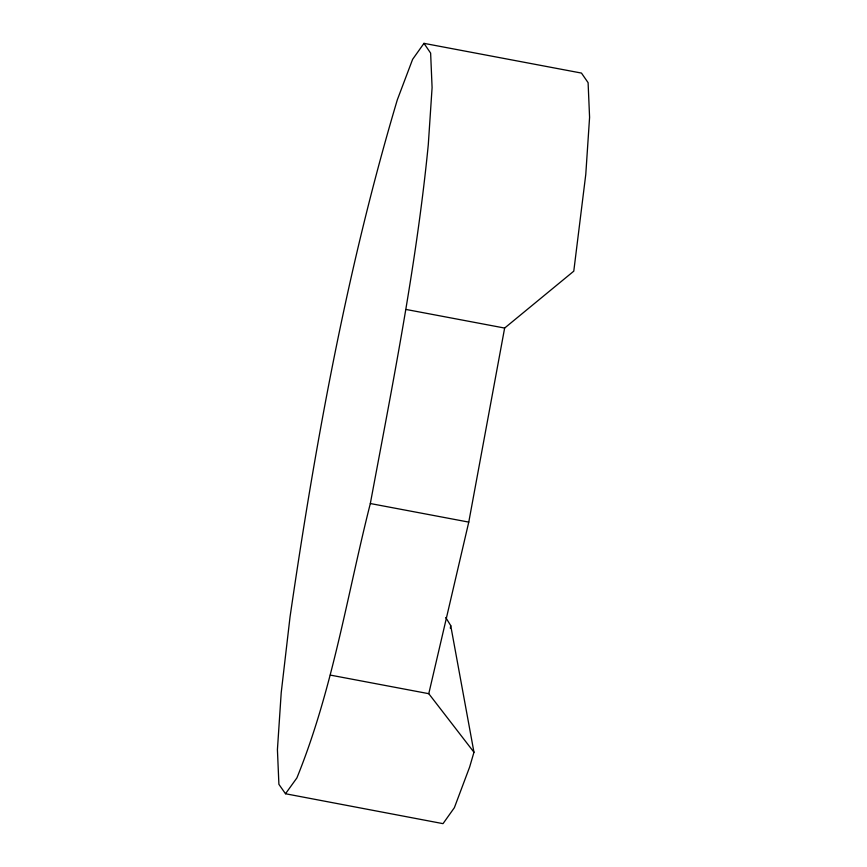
<?xml version="1.0" encoding="UTF-8"?>
<svg xmlns="http://www.w3.org/2000/svg" width="867" height="867" viewBox="0 0 867 867"><rect width="100%" height="100%" fill="white"/><g stroke="black" fill="none" stroke-linecap="round" stroke-linejoin="round"><path stroke-width="1.3" d="M285.503 793.749L296.882 777.937C332.69 689.872 347.114 595.239 370.328 503.532C392.545 384.406 416.453 265.4 428.287 144.67L432.091 87.61L430.628 53.104L423.974 43.35L581.464 73.077L588.097 82.658L589.582 117.327L585.778 174.397L573.781 271.165L504.637 328.062L468.765 522.107L428.775 693.687L473.967 752.242L469.643 767.024L454.384 807.665L443.026 823.65L285.503 793.749L278.903 784.342L277.418 749.673L281.222 692.603L290.044 616.87C315.458 442.669 346.952 268.694 397.324 99.803L412.616 59.335L423.974 43.35M450.32 628.207L450.71 625.562L445.746 617.521M406.2 309.486L504.637 328.062M370.328 503.532L468.765 522.107M330.338 675.1L428.775 693.687M450.71 625.562L473.967 752.242"/></g></svg>
